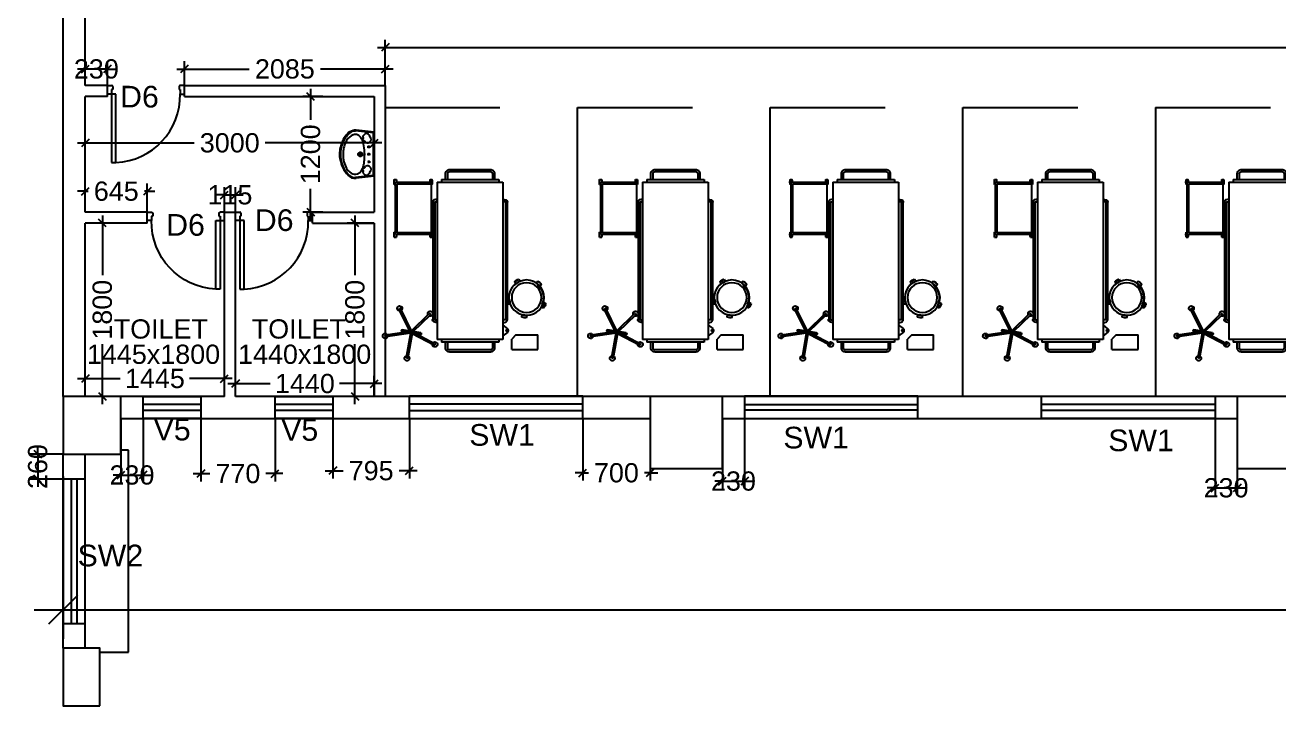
# Model space of a CAD drawing. Extents: x 7897917 to 8423973, y -6487334 to -6173396.
# Drawn here: x 7997359 to 8010375, y -6375462 to -6368388 of the extents above; entities that cross this region are included whole.
import ezdxf
from ezdxf.enums import TextEntityAlignment as Align

# ---------------------------------------------------------------- set-up
doc = ezdxf.new("R2010")
doc.units = 0
doc.header["$LTSCALE"] = 600
doc.header["$MEASUREMENT"] = 0
doc.header["$PDMODE"] = 35
doc.linetypes.add('HIDDEN', pattern=[0.375, 0.25, -0.125])
doc.layers.get('0').update_dxf_attribs({"linetype": 'CONTINUOUS'})
doc.layers.get('Defpoints').update_dxf_attribs({"linetype": 'CONTINUOUS'})
for name, color, linetype in [('Beds', 33, 'CONTINUOUS'), ('chajja', 7, 'CONTINUOUS'), ('DIM-TEXT', 8, 'CONTINUOUS'), ('DOOR', 32, 'CONTINUOUS'), ('furniture', 33, 'CONTINUOUS'), ('joinery', 7, 'CONTINUOUS'), ('LA-column', 3, 'CONTINUOUS'), ('LOADING', 140, 'CONTINUOUS'), ('Room Dim', 1, 'CONTINUOUS'), ('TEXT', 6, 'CONTINUOUS'), ('Toi-Euip', 8, 'CONTINUOUS'), ('Walls', 7, 'CONTINUOUS'), ('WIN', 151, 'CONTINUOUS'), ('Working Dim', 5, 'CONTINUOUS')]:
    doc.layers.add(name, color=color, linetype=linetype)
doc.styles.add('ari', font='arial.ttf')
doc.styles.add('ARIAL', font='arial.ttf')
doc.styles.add('RT', font='romant.shx')
doc.linetypes.add('ZIGZAG', pattern='A,0.0001,-0.2,[131,ltypeshp.shx,S=0.2,R=0,X=-0.2,Y=0],-0.4,[131,ltypeshp.shx,S=0.2,R=180,X=0.2,Y=0],-0.2', length=0.8001)
doc.dimstyles.new('int. dim', dxfattribs={"dimtxt": 450, "dimasz": 80, "dimexe": 80, "dimexo": 0, "dimgap": 70, "dimtad": 0, "dimdec": 0, "dimzin": 12, "dimdsep": 46, "dimtxsty": 'ari', "dimblk": 'OBLIQUE', "dimcen": 2, "dimdle": 80, "dimclrd": 256, "dimclre": 256, "dimclrt": 6, "dimadec": 0, "dimazin": 0, "dimtfac": 1, "dimtdec": 0, "dimtix": 1, "dimtmove": 2, "dimatfit": 3, "dimfxl": 1, "dimtolj": 1, "dimtzin": 0, "dimlwd": -1, "dimlwe": -1, "dimarcsym": 0})
doc.dimstyles.new('TEXT', dxfattribs={"dimscale": 0, "dimtxt": 600, "dimasz": 300, "dimexe": 300, "dimexo": 30, "dimgap": 50, "dimtad": 0, "dimdec": 0, "dimzin": 0, "dimdsep": 46, "dimtxsty": 'RT', "dimblk": 'OBLIQUE', "dimcen": 0.09, "dimdle": 300, "dimclrd": 256, "dimclre": 256, "dimclrt": 170, "dimadec": 0, "dimazin": 0, "dimtfac": 1, "dimtdec": 0, "dimtofl": 0, "dimtmove": 2, "dimatfit": 3, "dimfxl": 1, "dimfrac": 2, "dimtolj": 1, "dimtzin": 0, "dimlwd": -1, "dimlwe": -1, "dimarcsym": 0})

# ---------------------------------------------------------------- blocks, each defined once
blk = doc.blocks.new('1000')
at = {"layer": 'DOOR'}
for p, q in [((0, -100), (0, 0)), ((0, 0), (50, 0)), ((50, -100), (0, -100)), ((50, 0), (50, -2)), ((63, -49), (50, -49)), ((50, -49), (50, -100)), ((50, -100), (50, -901)), ((100, -100), (50, -100)), ((63, -13), (61, -13)), ((63, -13), (63, -49)), ((100, -901), (100, -100)), ((837, -13), (837, -49)), ((837, -13), (839, -13)), ((837, -49), (850, -49)), ((850, 0), (850, -2)), ((900, 0), (850, 0)), ((850, -49), (850, -100)), ((850, -100), (900, -100)), ((900, -100), (900, 0)), ((50, -901), (100, -901))]:
    blk.add_line(p, q, dxfattribs=at)
for centre, major_axis, start_param, end_param in [((50, -13), (-7.95, 7.95), 3.926991, 5.497787), ((850, -13), (7.95, 7.95), 0.785398, 2.356194)]:
    blk.add_ellipse(centre, major_axis=major_axis, ratio=1, start_param=start_param, end_param=end_param, dxfattribs=at)
at = {"layer": 'DOOR', "color": 145}
blk.add_ellipse((64, -115), major_axis=(-520, 590), ratio=1, start_param=2.464943, end_param=4.009476, dxfattribs=at)
blk = doc.blocks.new('A$C1E9F72C1')
at = {"layer": 'Toi-Euip', "color": 8}
for p, q in [((-228, 0), (-249, -186)), ((-228, 0), (228, 0)), ((228, 0), (249, -186)), ((-221, -7), (-242, -193)), ((-213, -10), (209, -10)), ((-64, -55), (-90, -55)), ((-76, -73), (-76, -40)), ((12, -55), (-15, -55)), ((-1, -73), (-1, -40)), ((1, -175), (1, -113)), ((92, -55), (65, -55)), ((79, -67), (79, -40)), ((221, -6), (242, -193)), ((-30, -145), (31, -145))]:
    blk.add_line(p, q, dxfattribs=at)
for centre, radius in [((-76, -55), 6.49), ((1, -145), 21.7), ((1, -145), 15.6), ((-1, -55), 6.49), ((79, -55), 6.49), ((1, -145), 11)]:
    blk.add_circle(centre, radius, dxfattribs=at)
for centre, radius, start, end in [((-208, 15), 24.9, 216.2215, 258.8549), ((208, 16), 26, 271.4204, 321.2513), ((-196, -77), 20.9, 116.809, 207.5092), ((-160, -68), 57.4, 198.3504, 235.0331), ((-125, -156), 127, 109.5864, 129.4018), ((-182, -101), 18, 230.4642, 309.5358), ((-164, -121), 8.67, 53.8926, 133.9597), ((-152, -67), 34.3, 68.6439, 118.0808), ((-77, -276), 168, 94.0281, 120.4098), ((-163, -122), 8.8, 329.6713, 65.4896), ((-131, -108), 8.62, 142.6961, 276.8474), ((-168, -75), 49.6, 12.807, 54.9415), ((-115, -115), 27, 106.386, 151.7285), ((-150, -73), 32.2, 330.0791, 16.0346), ((35, -906), 808, 92.48, 98.7772), ((-3, -837), 738, 84.4518, 89.7569), ((46, -401), 299, 76.1733, 85.7679), ((102, -220), 111, 24.9779, 81.9798), ((152, -73), 32.2, 163.9654, 209.9209), ((170, -75), 49.6, 125.0585, 167.193), ((117, -115), 27, 28.2715, 73.614), ((135, -107), 7.45, 281.3197, 41.7016), ((154, -67), 34.3, 61.9192, 111.3561), ((164, -122), 7.8, 112.0693, 194.8477), ((166, -121), 8.67, 46.0403, 126.1074), ((127, -156), 127, 50.5982, 70.4136), ((184, -101), 18, 230.4642, 309.5358), ((163, -68), 57.4, 304.9669, 341.6496), ((198, -77), 20.9, 332.4908, 63.191), ((-166, -197), 84, 173.0041, 196.7608), ((-141, -199), 107, 191.4479, 227.66), ((-163, -200), 78.8, 174.8598, 213.2089), ((-120, -183), 124, 208.7854, 238.1585), ((-110, -193), 95.5, 167.3454, 194.4146), ((-129, -205), 80.8, 113.6187, 156.307), ((-83, -175), 127, 199.3054, 242.2025), ((77, -165), 141, 291.6868, 328.1397), ((137, -201), 71.5, 327.5919, 23.2221), ((147, -198), 95.2, 311.9105, 2.7762), ((150, -200), 100, 311.3831, 7.6058), ((-16, -67), 289, 226.8801, 256.3199), ((-54, -136), 202, 229.3146, 253.0106), ((-13, -73), 250, 238.9436, 269.4813), ((0, -46), 305, 248.1503, 293.8049), ((-4, -83), 277, 253.1484, 282.8609), ((5, -23), 300, 266.1546, 294.5893), ((11, -60), 296, 278.977, 313.6155), ((18, -68), 278, 292.3326, 313.7827)]:
    blk.add_arc(centre, radius, start, end, dxfattribs=at)
blk = doc.blocks.new('_Oblique')
at = {"color": 0, "linetype": 'ByBlock', "lineweight": -2}
blk.add_line((-0.5, -0.5), (0.5, 0.5), dxfattribs=at)
blk = doc.blocks.new('*D229')
at = {"layer": 'Defpoints', "color": 0, "linetype": 'Continuous', "transparency": 16777216}
for p in [(8038814, -6372926, 18), (7997754, -6373078), (8038814, -6374464)]:
    blk.add_point(p, dxfattribs=at)
at = {"layer": 'DIM-TEXT', "transparency": 16777216}
for p, q in [((8038814, -6372926), (8038814, -6374764)), ((7997754, -6373078), (7997754, -6374764)), ((7997454, -6374464), (8012068, -6374464)), ((8039114, -6374464), (8024501, -6374464))]:
    blk.add_line(p, q, dxfattribs=at)
at = {"layer": 'DIM-TEXT', "linetype": 'Continuous', "transparency": 16777216, "xscale": 300, "yscale": 300, "zscale": 300, "rotation": 180}
blk.add_blockref('_Oblique', (7997754, -6374464), dxfattribs=at)
at = {"layer": 'DIM-TEXT', "linetype": 'Continuous', "transparency": 16777216, "xscale": 300, "yscale": 300, "zscale": 300}
blk.add_blockref('_Oblique', (8038814, -6374464), dxfattribs=at)
at = {"layer": 'DIM-TEXT', "color": 170, "linetype": 'Continuous', "transparency": 16777216, "insert": (8018284, -6374464), "char_height": 750, "attachment_point": 5, "style": 'ari'}
blk.add_mtext('\\A1;{\\H1.067x;STEP DOWN (20 BEDS) }', dxfattribs=at)
blk = doc.blocks.new('*D604')
at = {"layer": 'Defpoints', "color": 0, "transparency": 16777216}
for p in [(7997984, -6369613), (7997984, -6369804, 13), (8000984, -6369804, 13)]:
    blk.add_point(p, dxfattribs=at)
at = {"layer": 'Working Dim', "transparency": 16777216}
for p, q in [((7997984, -6369804), (7997984, -6369533)), ((8000984, -6369804), (8000984, -6369533)), ((7997904, -6369613), (7999116, -6369613)), ((8001064, -6369613), (7999852, -6369613))]:
    blk.add_line(p, q, dxfattribs=at)
at = {"layer": 'Working Dim', "transparency": 16777216, "xscale": 80, "yscale": 80, "zscale": 80, "rotation": 180}
blk.add_blockref('_Oblique', (7997984, -6369613), dxfattribs=at)
at = {"layer": 'Working Dim', "transparency": 16777216, "xscale": 80, "yscale": 80, "zscale": 80}
blk.add_blockref('_Oblique', (8000984, -6369613), dxfattribs=at)
at = {"layer": 'Working Dim', "color": 6, "transparency": 16777216, "insert": (7999484, -6369613), "char_height": 200, "attachment_point": 5, "style": 'ari'}
blk.add_mtext('\\A1;3000', dxfattribs=at)
blk = doc.blocks.new('*D605')
at = {"layer": 'Defpoints', "color": 0, "transparency": 16777216}
for p in [(8000323, -6369131), (8000449, -6369131, 13), (8000449, -6370331, 13)]:
    blk.add_point(p, dxfattribs=at)
at = {"layer": 'Working Dim', "transparency": 16777216}
for p, q in [((8000449, -6369131), (8000243, -6369131)), ((8000323, -6369051), (8000323, -6369372)), ((8000323, -6370411), (8000323, -6370089)), ((8000449, -6370331), (8000243, -6370331))]:
    blk.add_line(p, q, dxfattribs=at)
at = {"layer": 'Working Dim', "transparency": 16777216, "xscale": 80, "yscale": 80, "zscale": 80}
for p, rotation in [((8000323, -6369131), 90), ((8000323, -6370331), 270)]:
    blk.add_blockref('_Oblique', p, dxfattribs=dict(at, rotation=rotation))
at = {"layer": 'Working Dim', "color": 6, "transparency": 16777216, "insert": (8000323, -6369731), "char_height": 200, "attachment_point": 5, "rotation": 90, "style": 'ari'}
blk.add_mtext('\\A1;1200', dxfattribs=at)
blk = doc.blocks.new('*D606')
at = {"layer": 'Defpoints', "color": 0, "transparency": 16777216}
for p in [(8001099, -6368845), (7999014, -6369016, 13), (8001099, -6369016, 13)]:
    blk.add_point(p, dxfattribs=at)
at = {"layer": 'Working Dim', "transparency": 16777216}
for p, q in [((7998934, -6368845), (7999685, -6368845)), ((7999014, -6369016), (7999014, -6368765)), ((8001179, -6368845), (8000427, -6368845)), ((8001099, -6369016), (8001099, -6368765))]:
    blk.add_line(p, q, dxfattribs=at)
at = {"layer": 'Working Dim', "transparency": 16777216, "xscale": 80, "yscale": 80, "zscale": 80, "rotation": 180}
blk.add_blockref('_Oblique', (7999014, -6368845), dxfattribs=at)
at = {"layer": 'Working Dim', "transparency": 16777216, "xscale": 80, "yscale": 80, "zscale": 80}
blk.add_blockref('_Oblique', (8001099, -6368845), dxfattribs=at)
at = {"layer": 'Working Dim', "color": 6, "transparency": 16777216, "insert": (8000056, -6368845), "char_height": 200, "attachment_point": 5, "style": 'ari'}
blk.add_mtext('\\A1;2085', dxfattribs=at)
blk = doc.blocks.new('*D607')
at = {"layer": 'Defpoints', "color": 0, "transparency": 16777216}
for p in [(7997984, -6368845), (7997984, -6369016, 13), (7998214, -6369016, 13)]:
    blk.add_point(p, dxfattribs=at)
at = {"layer": 'Working Dim', "transparency": 16777216}
for p, q in [((7997984, -6368845), (7997904, -6368845)), ((7997984, -6369016), (7997984, -6368765)), ((7998214, -6368845), (7997984, -6368845)), ((7998214, -6369016), (7998214, -6368765)), ((7998214, -6368845), (7998294, -6368845))]:
    blk.add_line(p, q, dxfattribs=at)
at = {"layer": 'Working Dim', "transparency": 16777216, "xscale": 80, "yscale": 80, "zscale": 80}
blk.add_blockref('_Oblique', (7997984, -6368845), dxfattribs=at)
at = {"layer": 'Working Dim', "transparency": 16777216, "xscale": 80, "yscale": 80, "zscale": 80, "rotation": 180}
blk.add_blockref('_Oblique', (7998214, -6368845), dxfattribs=at)
at = {"layer": 'Working Dim', "color": 6, "transparency": 16777216, "insert": (7998099, -6368845), "char_height": 200, "attachment_point": 5, "style": 'ari'}
blk.add_mtext('\\A1;230', dxfattribs=at)
blk = doc.blocks.new('*D608')
at = {"layer": 'Defpoints', "color": 0, "transparency": 16777216}
for p in [(7999544, -6372114), (7999544, -6372246, 5), (8000984, -6372246, 5)]:
    blk.add_point(p, dxfattribs=at)
at = {"layer": 'Working Dim', "transparency": 16777216}
for p, q in [((7999464, -6372114), (7999905, -6372114)), ((7999544, -6372246), (7999544, -6372034)), ((8001064, -6372114), (8000623, -6372114)), ((8000984, -6372246), (8000984, -6372034))]:
    blk.add_line(p, q, dxfattribs=at)
at = {"layer": 'Working Dim', "transparency": 16777216, "xscale": 80, "yscale": 80, "zscale": 80, "rotation": 180}
blk.add_blockref('_Oblique', (7999544, -6372114), dxfattribs=at)
at = {"layer": 'Working Dim', "transparency": 16777216, "xscale": 80, "yscale": 80, "zscale": 80}
blk.add_blockref('_Oblique', (8000984, -6372114), dxfattribs=at)
at = {"layer": 'Working Dim', "color": 6, "transparency": 16777216, "insert": (8000264, -6372114), "char_height": 200, "attachment_point": 5, "style": 'ari'}
blk.add_mtext('\\A1;1440', dxfattribs=at)
blk = doc.blocks.new('*D609')
at = {"layer": 'Defpoints', "color": 0, "transparency": 16777216}
for p in [(8000984, -6370446, 13), (8000784, -6372246), (8000984, -6372246, 13)]:
    blk.add_point(p, dxfattribs=at)
at = {"layer": 'Working Dim', "transparency": 16777216}
for p, q in [((8000984, -6370446), (8000704, -6370446)), ((8000784, -6370366), (8000784, -6370987)), ((8000784, -6372326), (8000784, -6371704)), ((8000984, -6372246), (8000704, -6372246))]:
    blk.add_line(p, q, dxfattribs=at)
at = {"layer": 'Working Dim', "transparency": 16777216, "xscale": 80, "yscale": 80, "zscale": 80}
for p, rotation in [((8000784, -6370446), 90), ((8000784, -6372246), 270)]:
    blk.add_blockref('_Oblique', p, dxfattribs=dict(at, rotation=rotation))
at = {"layer": 'Working Dim', "color": 6, "transparency": 16777216, "insert": (8000784, -6371346), "char_height": 200, "attachment_point": 5, "rotation": 90, "style": 'ari'}
blk.add_mtext('\\A1;1800', dxfattribs=at)
blk = doc.blocks.new('*D610')
at = {"layer": 'Defpoints', "color": 0, "transparency": 16777216}
for p in [(7997984, -6372061), (7997984, -6372246, 5), (7999429, -6372246, 5)]:
    blk.add_point(p, dxfattribs=at)
at = {"layer": 'Working Dim', "transparency": 16777216}
for p, q in [((7997984, -6372246), (7997984, -6371981)), ((7999429, -6372246), (7999429, -6371981)), ((7997904, -6372061), (7998347, -6372061)), ((7999509, -6372061), (7999067, -6372061))]:
    blk.add_line(p, q, dxfattribs=at)
at = {"layer": 'Working Dim', "transparency": 16777216, "xscale": 80, "yscale": 80, "zscale": 80, "rotation": 180}
blk.add_blockref('_Oblique', (7997984, -6372061), dxfattribs=at)
at = {"layer": 'Working Dim', "transparency": 16777216, "xscale": 80, "yscale": 80, "zscale": 80}
blk.add_blockref('_Oblique', (7999429, -6372061), dxfattribs=at)
at = {"layer": 'Working Dim', "color": 6, "transparency": 16777216, "insert": (7998707, -6372061), "char_height": 200, "attachment_point": 5, "style": 'ari'}
blk.add_mtext('\\A1;1445', dxfattribs=at)
blk = doc.blocks.new('*D611')
at = {"layer": 'Defpoints', "color": 0, "transparency": 16777216}
for p in [(7998162, -6370446), (7998230, -6370446, 13), (7998259, -6372246, 5)]:
    blk.add_point(p, dxfattribs=at)
at = {"layer": 'Working Dim', "transparency": 16777216}
for p, q in [((7998230, -6370446), (7998082, -6370446)), ((7998162, -6370366), (7998162, -6370987)), ((7998162, -6372326), (7998162, -6371704)), ((7998259, -6372246), (7998082, -6372246))]:
    blk.add_line(p, q, dxfattribs=at)
at = {"layer": 'Working Dim', "transparency": 16777216, "xscale": 80, "yscale": 80, "zscale": 80}
for p, rotation in [((7998162, -6370446), 90), ((7998162, -6372246), 270)]:
    blk.add_blockref('_Oblique', p, dxfattribs=dict(at, rotation=rotation))
at = {"layer": 'Working Dim', "color": 6, "transparency": 16777216, "insert": (7998162, -6371346), "char_height": 200, "attachment_point": 5, "rotation": 90, "style": 'ari'}
blk.add_mtext('\\A1;1800', dxfattribs=at)
blk = doc.blocks.new('HF12177-P')
for p, q in [((-0.02, -0.007), (-0.189, 0.225)), ((0, 0), (-0.172, 0.237)), ((0, 0), (0.172, 0.237)), ((0.02, -0.007), (0.189, 0.225)), ((-0.063, -0.027), (-0.295, -0.102)), ((-0.01, -0.031), (-0.289, -0.121)), ((-0.12, -0.015), (-0.12, -0.019)), ((-0.112, -0.007), (0.112, -0.007)), ((-0.112, -0.027), (0.112, -0.027)), ((-0.1, -0.007), (-0.1, -0.027)), ((-0.01, -0.031), (-0.01, -0.324)), ((0.01, -0.031), (0.01, -0.324)), ((0.01, -0.031), (0.289, -0.121)), ((0.063, -0.027), (0.295, -0.102)), ((0.1, -0.007), (0.1, -0.027)), ((0.12, -0.015), (0.12, -0.019))]:
    blk.add_line(p, q)
for centre, radius, start, end in [((-0.185, 0.238), 0.03, 325.4712, 286.5288), ((-0.182, 0.23), 0.008, 126.3733, 216), ((0, -0.017), 0.315, 125.6267, 126.3733), ((-0.179, 0.233), 0.008, 36, 125.6267), ((0.185, 0.238), 0.03, 253.4712, 214.5288), ((0.179, 0.233), 0.008, 54.3733, 144), ((0, -0.017), 0.315, 53.6267, 54.3733), ((0.182, 0.23), 0.008, 324, 53.6267), ((-0.3, -0.114), 0.03, 37.4712, 358.5288), ((-0.293, -0.11), 0.008, 108, 197.6267), ((0, -0.017), 0.315, 197.6267, 198.3733), ((-0.291, -0.114), 0.008, 198.3733, 288), ((-0.112, -0.015), 0.008, 90, 180), ((-0.112, -0.019), 0.008, 180, 270), ((0.112, -0.015), 0.008, 0, 90), ((0.112, -0.019), 0.008, 270, 0), ((0.3, -0.114), 0.03, 181.4712, 142.5288), ((0.291, -0.114), 0.008, 252, 341.6267), ((0.293, -0.11), 0.008, 342.3733, 72), ((0, -0.017), 0.315, 341.6267, 342.3733), ((0, -0.332), 0.03, 109.4712, 70.5288), ((-0.002, -0.324), 0.008, 180, 269.6267), ((0, -0.017), 0.315, 269.6267, 270.3733), ((0.002, -0.324), 0.008, 270.3733, 0)]:
    blk.add_arc(centre, radius, start, end)
blk = doc.blocks.new('HF10037A-P')
for p, q in [((-0.03, 0.413), (-0.03, 0.388)), ((0.03, 0.413), (-0.03, 0.413)), ((0.03, 0.388), (-0.03, 0.388)), ((0.03, 0.413), (0.03, 0.388)), ((-0.216, 0.279), (-0.23, 0.221)), ((-0.23, 0.221), (-0.206, 0.215)), ((-0.216, 0.279), (-0.192, 0.273)), ((-0.192, 0.273), (-0.206, 0.215)), ((0.191, 0.27), (0.215, 0.277)), ((0.191, 0.27), (0.209, 0.212)), ((0.191, 0.237), (0.2, 0.24)), ((0.209, 0.212), (0.233, 0.22)), ((0.215, 0.277), (0.233, 0.22)), ((-0.164, 0.006), (-0.149, 0.026)), ((-0.164, 0.006), (-0.116, -0.03)), ((-0.149, 0.026), (-0.101, -0.01)), ((0.096, -0.011), (0.146, 0.023)), ((0.111, 0.011), (0.116, 0.003)), ((0.111, -0.031), (0.16, 0.003)), ((0.16, 0.003), (0.146, 0.023)), ((-0.116, -0.03), (-0.101, -0.01)), ((0.111, -0.031), (0.096, -0.011))]:
    blk.add_line(p, q)
for radius in [0.21, 0.177]:
    blk.add_circle((0, 0.177), radius)
for centre, radius, start, end in [((0, 0.325), 0.0925, 71.0754, 108.9246), ((0, 0.475), 0.0925, 251.0754, 288.9246), ((-0.138, 0.229), 0.0925, 147.3419, 185.1912), ((-0.284, 0.265), 0.0925, 327.3419, 5.1912), ((0, 0.177), 0.2, 303.6037, 17.3657), ((0.284, 0.268), 0.0925, 178.8412, 216.6904), ((0.141, 0.222), 0.0925, 358.8412, 36.6904), ((-0.087, 0.058), 0.0925, 214.1875, 252.0368), ((-0.177, -0.062), 0.0925, 34.1875, 72.0368), ((0.171, -0.066), 0.0925, 105.5121, 143.3614), ((0.086, 0.058), 0.0925, 285.5121, 323.3614)]:
    blk.add_arc(centre, radius, start, end)
blk = doc.blocks.new('ME17678-P')
at = {"layer": 'furniture', "color": 21}
for p, q in [((-0.05, 0.175), (0.26, 0.175)), ((-0.05, 0.175), (-0.05, 0.05)), ((0.26, 0.175), (0.26, 0)), ((0, 0), (-0.05, 0.05)), ((0, 0), (0.26, 0))]:
    blk.add_line(p, q, dxfattribs=at)
blk = doc.blocks.new('A$C6969112B')
at = {"layer": 'furniture', "color": 8}
for p, q in [((428, 1689), (478, 1729)), ((478, 1766), (1160, 1766)), ((478, 131), (478, 1766)), ((521, 1793), (1116, 1793)), ((521, 1766), (521, 1793)), ((1116, 1766), (1116, 1793)), ((1160, 131), (1160, 1766)), ((428, 1654), (478, 1615)), ((476, 1595), (476, 1561)), ((1162, 1595), (1162, 1561)), ((432, 1559), (432, 1557)), ((434, 343), (434, 1557)), ((451, 343), (451, 1557)), ((453, 1559), (453, 1557)), ((1185, 1559), (1185, 1557)), ((1186, 343), (1186, 1557)), ((1204, 343), (1204, 1557)), ((1205, 1559), (1205, 1557)), ((1234, 703), (1212, 703)), ((1212, 703), (1212, 650)), ((1223, 131), (1223, 676)), ((1223, 676), (1594, 676)), ((1223, 659), (1577, 659)), ((1234, 703), (1234, 676)), ((1577, 659), (1577, 148)), ((1605, 703), (1583, 703)), ((1583, 703), (1583, 676)), ((1594, 676), (1594, 131)), ((1605, 703), (1605, 650)), ((1223, 650), (1212, 650)), ((1605, 650), (1594, 650)), ((432, 340), (432, 343)), ((453, 340), (453, 343)), ((476, 304), (476, 339)), ((1162, 304), (1162, 339)), ((1185, 340), (1185, 343)), ((1205, 340), (1205, 343)), ((1160, 131), (478, 131)), ((521, 105), (521, 131)), ((1116, 105), (1116, 131)), ((1223, 157), (1212, 157)), ((1212, 157), (1212, 105)), ((1577, 148), (1223, 148)), ((1594, 131), (1223, 131)), ((1234, 131), (1234, 105)), ((1583, 131), (1583, 105)), ((1605, 157), (1594, 157)), ((1605, 157), (1605, 105)), ((1116, 105), (521, 105)), ((1234, 105), (1212, 105)), ((1605, 105), (1583, 105))]:
    blk.add_line(p, q, dxfattribs=at)
for points in [[(565, 1793), (565, 1854, -0.414214), (608, 1897), (1029, 1897, -0.414214), (1073, 1854), (1073, 1793)], [(587, 1793), (587, 1854, -0.414214), (608, 1875), (1029, 1875, -0.414214), (1051, 1854), (1051, 1793)], [(476, 1593), (451, 1585, 0.318781), (430, 1563), (430, 1559), (455, 1559), (455, 1563), (476, 1563)], [(1162, 1593), (1186, 1585, -0.318781), (1208, 1563), (1208, 1559), (1182, 1559), (1182, 1563), (1162, 1563)], [(476, 307), (451, 314, -0.318781), (430, 336), (430, 340), (455, 340), (455, 336), (476, 336)], [(1162, 307), (1186, 314, 0.318781), (1208, 336), (1208, 340), (1182, 340), (1182, 336), (1162, 336)], [(1073, 105), (1073, 44, -0.414214), (1029, 0), (608, 0, -0.414214), (565, 44), (565, 105)], [(1051, 105), (1051, 44, -0.414214), (1029, 22), (608, 22, -0.414214), (587, 44), (587, 105)]]:
    blk.add_lwpolyline(points, format="xyb", dxfattribs=at)
for points in [[(476, 1595), (478, 1595)], [(1162, 1595), (1160, 1595)], [(432, 1557), (453, 1557)], [(476, 1561), (478, 1561)], [(1162, 1561), (1160, 1561)], [(1205, 1557), (1185, 1557)], [(432, 343), (453, 343)], [(476, 339), (478, 339)], [(476, 304), (478, 304)], [(1162, 339), (1160, 339)], [(1162, 304), (1160, 304)], [(1205, 343), (1185, 343)]]:
    blk.add_lwpolyline(points, dxfattribs=at)
blk.add_circle((435, 1672), 9.27, dxfattribs=at)
for centre, radius, start, end in [((441, 1672), 21.4, 125.427, 234.573), ((1289, 676), 80.7, 161.0754, 198.9246), ((1158, 676), 80.7, 0, 18.9246), ((1660, 676), 80.7, 161.0754, 180), ((1529, 676), 80.7, 341.0754, 18.9246), ((1289, 131), 80.7, 161.0754, 198.9246), ((1158, 131), 80.7, 341.0754, 0), ((1660, 131), 80.7, 180, 198.9246), ((1529, 131), 80.7, 341.0754, 18.9246)]:
    blk.add_arc(centre, radius, start, end, dxfattribs=at)
at = {"layer": 'LOADING', "color": 8, "yscale": 872.7299101983663, "zscale": 872.7299101979671}
for name, p, xscale, rotation in [('HF12177-P', (1425, 1676), -872.7299101979006, 170.2976301882088), ('HF10037A-P', (215, 1178), -872.7299102004868, 353.6512974186875)]:
    blk.add_blockref(name, p, dxfattribs=dict(at, xscale=xscale, rotation=rotation))
at = {"layer": 'LOADING', "color": 8, "xscale": -872.7299101983663, "yscale": 872.7299101983663, "zscale": 872.7299101979671}
blk.add_blockref('ME17678-P', (343, 1719), dxfattribs=at)
blk = doc.blocks.new('*D884')
at = {"layer": 'Defpoints', "color": 0, "transparency": 16777216}
for p in [(8001099, -6368620), (8025329, -6368588), (8001099, -6369016)]:
    blk.add_point(p, dxfattribs=at)
at = {"layer": 'Working Dim', "transparency": 16777216}
for p, q in [((8001019, -6368620), (8012766, -6368620)), ((8001099, -6369016), (8001099, -6368540)), ((8025409, -6368620), (8013661, -6368620)), ((8025329, -6368588), (8025329, -6368700))]:
    blk.add_line(p, q, dxfattribs=at)
at = {"layer": 'Working Dim', "transparency": 16777216, "xscale": 80, "yscale": 80, "zscale": 80, "rotation": 180}
blk.add_blockref('_Oblique', (8001099, -6368620), dxfattribs=at)
at = {"layer": 'Working Dim', "transparency": 16777216, "xscale": 80, "yscale": 80, "zscale": 80}
blk.add_blockref('_Oblique', (8025329, -6368620), dxfattribs=at)
at = {"layer": 'Working Dim', "color": 6, "transparency": 16777216, "insert": (8013214, -6368620), "char_height": 200, "attachment_point": 5, "style": 'ari'}
blk.add_mtext('\\A1;24230', dxfattribs=at)
blk = doc.blocks.new('*D1271')
at = {"layer": 'Defpoints', "color": 0, "transparency": 16777216}
for p in [(7997754, -6372846, 1), (7997491, -6373106), (7997754, -6373106)]:
    blk.add_point(p, dxfattribs=at)
at = {"layer": 'Working Dim', "transparency": 16777216}
for p, q in [((7997491, -6372846), (7997491, -6372766)), ((7997754, -6372846), (7997411, -6372846)), ((7997491, -6372846), (7997491, -6373106)), ((7997754, -6373106), (7997411, -6373106)), ((7997491, -6373106), (7997491, -6373186))]:
    blk.add_line(p, q, dxfattribs=at)
at = {"layer": 'Working Dim', "transparency": 16777216, "xscale": 80, "yscale": 80, "zscale": 80}
for p, rotation in [((7997491, -6372846), 270), ((7997491, -6373106), 90)]:
    blk.add_blockref('_Oblique', p, dxfattribs=dict(at, rotation=rotation))
at = {"layer": 'Working Dim', "color": 6, "transparency": 16777216, "insert": (7997491, -6372976), "char_height": 200, "attachment_point": 5, "rotation": 90, "style": 'ari'}
blk.add_mtext('\\A1;260', dxfattribs=at)
blk = doc.blocks.new('*D1272')
at = {"layer": 'Defpoints', "color": 0, "transparency": 16777216}
for p in [(7998354, -6372476), (7998584, -6372476), (7998584, -6373064)]:
    blk.add_point(p, dxfattribs=at)
at = {"layer": 'Working Dim', "transparency": 16777216}
for p, q in [((7998354, -6372476), (7998354, -6373144)), ((7998584, -6372476), (7998584, -6373144)), ((7998354, -6373064), (7998274, -6373064)), ((7998354, -6373064), (7998584, -6373064)), ((7998584, -6373064), (7998664, -6373064))]:
    blk.add_line(p, q, dxfattribs=at)
at = {"layer": 'Working Dim', "transparency": 16777216, "xscale": 80, "yscale": 80, "zscale": 80}
blk.add_blockref('_Oblique', (7998354, -6373064), dxfattribs=at)
at = {"layer": 'Working Dim', "transparency": 16777216, "xscale": 80, "yscale": 80, "zscale": 80, "rotation": 180}
blk.add_blockref('_Oblique', (7998584, -6373064), dxfattribs=at)
at = {"layer": 'Working Dim', "color": 6, "transparency": 16777216, "insert": (7998469, -6373064), "char_height": 200, "attachment_point": 5, "style": 'ari'}
blk.add_mtext('\\A1;230', dxfattribs=at)
blk = doc.blocks.new('*D1273')
at = {"layer": 'Defpoints', "color": 0, "transparency": 16777216}
for p in [(7999184, -6372476), (7999954, -6372476), (7999954, -6373049)]:
    blk.add_point(p, dxfattribs=at)
at = {"layer": 'Working Dim', "transparency": 16777216}
for p, q in [((7999184, -6372476), (7999184, -6373129)), ((7999954, -6372476), (7999954, -6373129)), ((7999104, -6373049), (7999279, -6373049)), ((8000034, -6373049), (7999859, -6373049))]:
    blk.add_line(p, q, dxfattribs=at)
at = {"layer": 'Working Dim', "transparency": 16777216, "xscale": 80, "yscale": 80, "zscale": 80, "rotation": 180}
blk.add_blockref('_Oblique', (7999184, -6373049), dxfattribs=at)
at = {"layer": 'Working Dim', "transparency": 16777216, "xscale": 80, "yscale": 80, "zscale": 80}
blk.add_blockref('_Oblique', (7999954, -6373049), dxfattribs=at)
at = {"layer": 'Working Dim', "color": 6, "transparency": 16777216, "insert": (7999569, -6373049), "char_height": 200, "attachment_point": 5, "style": 'ari'}
blk.add_mtext('\\A1;770', dxfattribs=at)
blk = doc.blocks.new('*D1274')
at = {"layer": 'Defpoints', "color": 0, "transparency": 16777216}
for p in [(8000554, -6372476), (8001349, -6372476), (8001349, -6373019)]:
    blk.add_point(p, dxfattribs=at)
at = {"layer": 'Working Dim', "transparency": 16777216}
for p, q in [((8000554, -6372476), (8000554, -6373099)), ((8001349, -6372476), (8001349, -6373099)), ((8000474, -6373019), (8000661, -6373019)), ((8001429, -6373019), (8001242, -6373019))]:
    blk.add_line(p, q, dxfattribs=at)
at = {"layer": 'Working Dim', "transparency": 16777216, "xscale": 80, "yscale": 80, "zscale": 80, "rotation": 180}
blk.add_blockref('_Oblique', (8000554, -6373019), dxfattribs=at)
at = {"layer": 'Working Dim', "transparency": 16777216, "xscale": 80, "yscale": 80, "zscale": 80}
blk.add_blockref('_Oblique', (8001349, -6373019), dxfattribs=at)
at = {"layer": 'Working Dim', "color": 6, "transparency": 16777216, "insert": (8000952, -6373019), "char_height": 200, "attachment_point": 5, "style": 'ari'}
blk.add_mtext('\\A1;795', dxfattribs=at)
blk = doc.blocks.new('*D1275')
at = {"layer": 'Defpoints', "color": 0, "transparency": 16777216}
for p in [(8003149, -6372476), (8003848, -6372476), (8003149, -6373041)]:
    blk.add_point(p, dxfattribs=at)
at = {"layer": 'Working Dim', "transparency": 16777216}
for p, q in [((8003149, -6372476), (8003149, -6373121)), ((8003848, -6372476), (8003848, -6373121)), ((8003149, -6373041), (8003069, -6373041)), ((8003149, -6373041), (8003209, -6373041)), ((8003848, -6373041), (8003788, -6373041)), ((8003848, -6373041), (8003928, -6373041))]:
    blk.add_line(p, q, dxfattribs=at)
at = {"layer": 'Working Dim', "transparency": 16777216, "xscale": 80, "yscale": 80, "zscale": 80}
blk.add_blockref('_Oblique', (8003149, -6373041), dxfattribs=at)
at = {"layer": 'Working Dim', "transparency": 16777216, "xscale": 80, "yscale": 80, "zscale": 80, "rotation": 180}
blk.add_blockref('_Oblique', (8003848, -6373041), dxfattribs=at)
at = {"layer": 'Working Dim', "color": 6, "transparency": 16777216, "insert": (8003498, -6373041), "char_height": 200, "attachment_point": 5, "style": 'ari'}
blk.add_mtext('\\A1;700', dxfattribs=at)
blk = doc.blocks.new('*D1276')
at = {"layer": 'Defpoints', "color": 0, "transparency": 16777216}
for p in [(8004598, -6372476, 1), (8004828, -6372476), (8004828, -6373127)]:
    blk.add_point(p, dxfattribs=at)
at = {"layer": 'Working Dim', "transparency": 16777216}
for p, q in [((8004598, -6372476), (8004598, -6373207)), ((8004828, -6372476), (8004828, -6373207)), ((8004598, -6373127), (8004518, -6373127)), ((8004598, -6373127), (8004828, -6373127)), ((8004828, -6373127), (8004908, -6373127))]:
    blk.add_line(p, q, dxfattribs=at)
at = {"layer": 'Working Dim', "transparency": 16777216, "xscale": 80, "yscale": 80, "zscale": 80}
blk.add_blockref('_Oblique', (8004598, -6373127), dxfattribs=at)
at = {"layer": 'Working Dim', "transparency": 16777216, "xscale": 80, "yscale": 80, "zscale": 80, "rotation": 180}
blk.add_blockref('_Oblique', (8004828, -6373127), dxfattribs=at)
at = {"layer": 'Working Dim', "color": 6, "transparency": 16777216, "insert": (8004713, -6373127), "char_height": 200, "attachment_point": 5, "style": 'ari'}
blk.add_mtext('\\A1;230', dxfattribs=at)
blk = doc.blocks.new('*D1277')
at = {"layer": 'Defpoints', "color": 0, "transparency": 16777216}
for p in [(8009712, -6372476), (8009942, -6372476), (8009942, -6373197)]:
    blk.add_point(p, dxfattribs=at)
at = {"layer": 'Working Dim', "transparency": 16777216}
for p, q in [((8009712, -6372476), (8009712, -6373277)), ((8009942, -6372476), (8009942, -6373277)), ((8009712, -6373197), (8009632, -6373197)), ((8009712, -6373197), (8009942, -6373197)), ((8009942, -6373197), (8010022, -6373197))]:
    blk.add_line(p, q, dxfattribs=at)
at = {"layer": 'Working Dim', "transparency": 16777216, "xscale": 80, "yscale": 80, "zscale": 80}
blk.add_blockref('_Oblique', (8009712, -6373197), dxfattribs=at)
at = {"layer": 'Working Dim', "transparency": 16777216, "xscale": 80, "yscale": 80, "zscale": 80, "rotation": 180}
blk.add_blockref('_Oblique', (8009942, -6373197), dxfattribs=at)
at = {"layer": 'Working Dim', "color": 6, "transparency": 16777216, "insert": (8009827, -6373197), "char_height": 200, "attachment_point": 5, "style": 'ari'}
blk.add_mtext('\\A1;230', dxfattribs=at)
blk = doc.blocks.new('*D2499')
at = {"layer": 'Defpoints', "color": 0, "transparency": 16777216}
for p in [(7998628, -6370115), (7997984, -6370331), (7998628, -6370331)]:
    blk.add_point(p, dxfattribs=at)
at = {"layer": 'Working Dim', "transparency": 16777216}
for p, q in [((7997984, -6370331), (7997984, -6370035)), ((7998628, -6370331), (7998628, -6370035)), ((7997984, -6370115), (7997904, -6370115)), ((7997984, -6370115), (7998014, -6370115)), ((7998628, -6370115), (7998598, -6370115)), ((7998628, -6370115), (7998708, -6370115))]:
    blk.add_line(p, q, dxfattribs=at)
at = {"layer": 'Working Dim', "transparency": 16777216, "xscale": 80, "yscale": 80, "zscale": 80}
blk.add_blockref('_Oblique', (7997984, -6370115), dxfattribs=at)
at = {"layer": 'Working Dim', "transparency": 16777216, "xscale": 80, "yscale": 80, "zscale": 80, "rotation": 180}
blk.add_blockref('_Oblique', (7998628, -6370115), dxfattribs=at)
at = {"layer": 'Working Dim', "color": 6, "transparency": 16777216, "insert": (7998306, -6370115), "char_height": 200, "attachment_point": 5, "style": 'ari'}
blk.add_mtext('\\A1;645', dxfattribs=at)
blk = doc.blocks.new('*D2500')
at = {"layer": 'Defpoints', "color": 0, "transparency": 16777216}
for p in [(7999543, -6370153), (7999428, -6370331), (7999543, -6370331)]:
    blk.add_point(p, dxfattribs=at)
at = {"layer": 'Working Dim', "transparency": 16777216}
for p, q in [((7999428, -6370153), (7999348, -6370153)), ((7999428, -6370331), (7999428, -6370073)), ((7999428, -6370153), (7999543, -6370153)), ((7999543, -6370331), (7999543, -6370073)), ((7999543, -6370153), (7999623, -6370153))]:
    blk.add_line(p, q, dxfattribs=at)
at = {"layer": 'Working Dim', "transparency": 16777216, "xscale": 80, "yscale": 80, "zscale": 80}
blk.add_blockref('_Oblique', (7999428, -6370153), dxfattribs=at)
at = {"layer": 'Working Dim', "transparency": 16777216, "xscale": 80, "yscale": 80, "zscale": 80, "rotation": 180}
blk.add_blockref('_Oblique', (7999543, -6370153), dxfattribs=at)
at = {"layer": 'Working Dim', "color": 6, "transparency": 16777216, "insert": (7999486, -6370153), "char_height": 200, "attachment_point": 5, "style": 'ari'}
blk.add_mtext('\\A1;115', dxfattribs=at)

msp = doc.modelspace()

# ---------------------------------------------------------------- linework, layer by layer
at = {"layer": 'Beds', "linetype": 'ZIGZAG', "ltscale": 0.6}
for p, q in [((8001093.784, -6369245.645), (8002288.781, -6369245.645)), ((8003094.689, -6372245.544), (8003093.689, -6369245.592)), ((8003093.689, -6369245.592), (8004288.686, -6369245.592)), ((8005093.689, -6372245.544), (8005093.689, -6369245.593)), ((8005093.689, -6369245.593), (8006288.686, -6369245.593)), ((8007093.689, -6372245.648), (8007093.689, -6369245.697)), ((8007093.689, -6369245.697), (8008288.686, -6369245.697)), ((8009093.689, -6369245.593), (8010288.686, -6369245.593)), ((8009098.689, -6372245.544), (8009098.689, -6369245.593))]:
    msp.add_line(p, q, dxfattribs=at)
at = {"layer": 'chajja', "linetype": 'HIDDEN', "ltscale": 750}
msp.add_lwpolyline([(7998133.962, -6374904.022), (7998433.963, -6374904.022), (7998433.963, -6372804.022), (7998354.045, -6372804.022)], dxfattribs=at)
at = {"layer": 'LA-column', "color": 2}
for points, elevation in [([(7997753.872, -6372845.675), (7998353.872, -6372845.675), (7998353.872, -6372245.675), (7997753.872, -6372245.675)], 1.031), ([(8003847.872, -6372995.667), (8004597.872, -6372995.667), (8004597.872, -6372245.667), (8003847.872, -6372245.667)], 1.031), ([(8009941.872, -6372995.667), (8010691.872, -6372995.667), (8010691.872, -6372245.667), (8009941.872, -6372245.667)], 1.031), ([(7998133.961, -6375462.438), (7998133.961, -6374862.438), (7997753.961, -6374862.438), (7997753.961, -6375462.438)], 1.245)]:
    msp.add_lwpolyline(points, close=True, dxfattribs=dict(at, elevation=elevation))
at = {"layer": 'Walls', "linetype": 'Continuous'}
for p, q in [((7997753.78, -6372245.661), (7997753.78, -6365530.494, -8.668)), ((7997983.78, -6369015.603), (7997983.784, -6365530.494)), ((7997983.779, -6370330.603), (7997983.78, -6369130.603)), ((7997984.315, -6372245.678), (7997984.317, -6370445.685)), ((7999428.823, -6372245.661), (7998354.051, -6372245.658)), ((8000984.323, -6372245.669), (7999543.823, -6372245.669))]:
    msp.add_line(p, q, dxfattribs=at)
at = {"layer": 'Walls', "extrusion": (2.25247e-17, -0.000145144, 1)}
for p, q in [((7998213.784, -6369015.603), (7997983.78, -6369015.603)), ((7998213.784, -6369130.603), (7997983.78, -6369130.603)), ((7998628.396, -6370330.603), (7997983.779, -6370330.603)), ((7998628.284, -6370445.603), (7997983.779, -6370445.603))]:
    msp.add_line(p, q, dxfattribs=at)
at = {"layer": 'Walls'}
for p, q in [((7998213.784, -6369130.603), (7998213.784, -6369015.603)), ((7999013.68, -6369130.603), (7999013.68, -6369015.603)), ((7998628.396, -6370445.603), (7998628.396, -6370330.603)), ((7999428.284, -6372245.596), (7999428.284, -6370330.603)), ((7999543.284, -6372245.603), (7999543.284, -6370330.603)), ((8000343.284, -6370445.603), (8000343.284, -6370330.603)), ((7999896.781, -6372245.574), (8003847.781, -6372245.574)), ((8004597.872, -6372245.573), (8009941.872, -6372245.573)), ((7998354.045, -6372475.574), (8003847.781, -6372475.574)), ((8004597.872, -6372475.573), (8009941.872, -6372475.573)), ((7997753.962, -6374862.472), (7997753.962, -6372845.571)), ((7997983.962, -6374862.472), (7997983.962, -6372845.571))]:
    msp.add_line(p, q, dxfattribs=at)
at = {"layer": 'Walls', "extrusion": (-2.25425e-17, -0.000145144, 1)}
for p, q in [((7999013.68, -6369015.603), (8001098.784, -6369015.603)), ((7999013.68, -6369130.603), (8000983.784, -6369130.603)), ((7999428.284, -6370330.603), (7999543.284, -6370330.603)), ((8000343.284, -6370330.603), (8000983.784, -6370330.603)), ((8000343.284, -6370445.603), (8000983.784, -6370445.603))]:
    msp.add_line(p, q, dxfattribs=at)
at = {"layer": 'Walls', "extrusion": (-0.000145144, 2.25336e-17, 1)}
for p, q in [((8001098.784, -6369015.603), (8001098.784, -6372245.596)), ((8000983.784, -6369130.603), (8000983.784, -6370330.603)), ((8000983.784, -6370445.603), (8000983.784, -6372245.603))]:
    msp.add_line(p, q, dxfattribs=at)
at = {"layer": 'WIN', "linetype": 'Continuous'}
for p, q in [((7998584.437, -6372245.66), (7999184.437, -6372245.66)), ((7998584.437, -6372475.66), (7998584.437, -6372245.66)), ((7999184.437, -6372245.66), (7999184.437, -6372475.66)), ((7999954.073, -6372245.669), (8000554.073, -6372245.669)), ((7999954.073, -6372475.669), (7999954.073, -6372245.669)), ((8000554.073, -6372245.669), (8000554.073, -6372475.669)), ((8003149.131, -6372245.596), (8001349.131, -6372245.596)), ((8001349.131, -6372475.596), (8001349.131, -6372245.596)), ((8003149.131, -6372475.596), (8003149.131, -6372245.596)), ((7998584.437, -6372327.001), (7999184.437, -6372327.001)), ((7998584.437, -6372394.319), (7998584.437, -6372327.001)), ((7999184.437, -6372394.319), (7998584.437, -6372394.319)), ((7999184.437, -6372327.001), (7999184.437, -6372394.319)), ((7999954.073, -6372327.01), (8000554.073, -6372327.01)), ((7999954.073, -6372394.328), (7999954.073, -6372327.01)), ((8000554.073, -6372394.328), (7999954.073, -6372394.328)), ((8000554.073, -6372327.01), (8000554.073, -6372394.328)), ((8003149.131, -6372328.379), (8001349.131, -6372328.379)), ((8001349.131, -6372392.813), (8003149.131, -6372392.813)), ((8006627.872, -6372390.122), (8004827.872, -6372390.122)), ((8007911.872, -6372390.122), (8009711.872, -6372390.122)), ((7999184.437, -6372475.66), (7998584.437, -6372475.66)), ((8000554.073, -6372475.669), (7999954.073, -6372475.669)), ((8001349.131, -6372475.596), (8003149.131, -6372475.596)), ((7997836.746, -6373106.022), (7997836.746, -6374606.022))]:
    msp.add_line(p, q, dxfattribs=at)
for points in [[(8006627.872, -6372475.573), (8006627.872, -6372245.573), (8004827.872, -6372245.573), (8004827.872, -6372475.573)], [(8007911.872, -6372475.573), (8007911.872, -6372245.573), (8009711.872, -6372245.573), (8009711.872, -6372475.573)], [(7997983.963, -6374606.022), (7997983.963, -6373106.022), (7997753.962, -6373106.022), (7997753.962, -6374606.022)]]:
    msp.add_lwpolyline(points, close=True, dxfattribs=at)
for points in [[(8004827.872, -6372331.023), (8006627.872, -6372331.023)], [(8009711.872, -6372331.023), (8007911.872, -6372331.023)], [(7997901.179, -6374606.022), (7997901.179, -6373106.022)]]:
    msp.add_lwpolyline(points, dxfattribs=at)

# ---------------------------------------------------------------- block references
at = {"layer": 'Beds', "rotation": 180}
for p in [(8002797.384, -6369888.61), (8004928.98, -6369888.557), (8006905.918, -6369888.557), (8009028.871, -6369888.661), (8011015.893, -6369888.557)]:
    msp.add_blockref('A$C6969112B', p, dxfattribs=at)
at = {"layer": 'DOOR', "linetype": 'Continuous', "zscale": 0.8887661993503803}
for p, xscale, yscale, rotation in [((7998213.784, -6369015.603), 0.8887661993503803, 0.8887661993503803, 1.308855572892022e-05), ((7999428.284, -6370330.603), -0.8887661993503803, 0.8887661993503571, 359.9999869114443), ((7999543.284, -6370330.603), 0.8887661993503803, 0.8887661993503803, 1.308855572892022e-05)]:
    msp.add_blockref('1000', p, dxfattribs=dict(at, xscale=xscale, yscale=yscale, rotation=rotation))
at = {"layer": 'Toi-Euip', "color": 31, "rotation": 270}
msp.add_blockref('A$C1E9F72C1', (8000983.784, -6369730.603), dxfattribs=at)

# ---------------------------------------------------------------- texts
at = {"layer": 'joinery', "style": 'ari'}
for s, p in [('D6', (7998546.979, -6369244.567)), ('D6', (7999945.545, -6370527.627)), ('D6', (7999025.107, -6370576.713)), ('V5', (7998886.128, -6372703.535)), ('V5', (8000210.368, -6372707.276)), ('SW1', (8002310.987, -6372758.862)), ('SW1', (8005571.303, -6372787.001)), ('SW1', (8008943.735, -6372815.465)), ('SW2', (7998244.946, -6374011.77))]:
    msp.add_text(s, height=225, dxfattribs=at).set_placement(p, align=Align.CENTER)
at = {"layer": 'Room Dim', "style": 'ARIAL'}
for s, p in [('1445x1800', (7998692.853, -6371908.503)), ('1440x1800', (8000261.662, -6371908.503))]:
    msp.add_text(s, height=200, dxfattribs=at).set_placement(p, align=Align.CENTER)
at = {"layer": 'TEXT', "color": 7, "style": 'ARIAL'}
for p in [(7998768.853, -6371645.567), (8000201.76, -6371645.567)]:
    msp.add_text('TOILET', height=200, dxfattribs=at).set_placement(p, align=Align.CENTER)

# ---------------------------------------------------------------- dimensions: what is measured, and where the dimension line sits
at = {"layer": 'DIM-TEXT', "linetype": 'Continuous'}
dim = msp.add_linear_dim(base=(8038814.189, -6374463.711, 14.331), p1=(7997754.348, -6373077.647, 14.331), p2=(8038814.189, -6372925.647, 32.311), angle=180, text='{\\H1.067x;STEP DOWN (20 BEDS) }', dimstyle='TEXT', override={"dimscale": 1, "dimtxt": 750, "dimexo": 0, "dimtxsty": 'ari'}, dxfattribs=at)
dim.commit()
dim.dimension.update_dxf_attribs({"geometry": '*D229', "text_midpoint": (8018284.268, -6374463.711, 14.331)})
at = {"layer": 'Working Dim'}
for base, p1, p2, angle, override, picture, middle in [((8001098.784, -6368620.09), (8025328.778, -6368587.618), (8001098.784, -6369015.603), 180, {"dimtxt": 200}, '*D884', (8013213.781, -6368620.09)), ((7997983.78, -6368845.006), (7998213.784, -6369015.603, 13.302), (7997983.78, -6369015.603, 13.302), 180, {"dimtxt": 200}, '*D607', (7998098.782, -6368845.006)), ((8001098.784, -6368845.006), (7999013.68, -6369015.603, 13.302), (8001098.784, -6369015.603, 13.302), 180, {"dimtxt": 200}, '*D606', (8000056.232, -6368845.006)), ((8000323.033, -6369130.603), (8000448.977, -6370330.603, 13.302), (8000448.977, -6369130.603, 13.302), 90, {"dimtxt": 200}, '*D605', (8000323.033, -6369730.603)), ((7997983.779, -6369613.233), (8000983.784, -6369803.706, 13.302), (7997983.779, -6369803.702, 13.302), 180, {"dimtxt": 200}, '*D604', (7999483.781, -6369613.233)), ((7998161.8, -6370445.603), (7998259.112, -6372245.573, 5.131), (7998230.279, -6370445.603, 13.302), 90, {"dimtxt": 200}, '*D611', (7998161.8, -6371345.588)), ((8000784.346, -6372245.603), (8000983.784, -6370445.603, 13.302), (8000983.784, -6372245.603, 13.302), 90, {"dimtxt": 200}, '*D609', (8000784.346, -6371345.603)), ((7997984.315, -6372061.3), (7999428.823, -6372245.661, 5.131), (7997984.315, -6372245.573, 5.131), 180, {"dimtxt": 200}, '*D610', (7998706.569, -6372061.3)), ((7999543.823, -6372114.3833), (8000984.3226, -6372245.6688, 5.1311), (7999543.823, -6372245.6688, 5.1311), 180, {"dimtxt": 200}, '*D608', (8000264.0728, -6372114.3833)), ((7997490.714, -6373106.022), (7997753.872, -6372845.675, 1.031), (7997753.962, -6373106.022), 90, {"dimtxt": 200, "dimarcsym": 1}, '*D1271', (7997490.714, -6372975.848))]:
    dim = msp.add_linear_dim(base=base, p1=p1, p2=p2, angle=angle, dimstyle='int. dim', override=override, dxfattribs=at)
    dim.commit()
    dim.dimension.update_dxf_attribs({"geometry": picture, "text_midpoint": middle})
for base, p1, p2, override, picture, middle in [((7998628.394, -6370115.489), (7997983.779, -6370330.603), (7998628.394, -6370330.603), {"dimtxt": 200}, '*D2499', (7998306.087, -6370115.489)), ((7999543.284, -6370153.221), (7999428.289, -6370330.603), (7999543.284, -6370330.596), {"dimtxt": 200}, '*D2500', (7999485.786, -6370153.221)), ((7998584.437, -6373064.497), (7998354.045, -6372475.574), (7998584.437, -6372475.574), {"dimtxt": 200, "dimarcsym": 1}, '*D1272', (7998469.241, -6373064.497)), ((7999954.073, -6373048.568), (7999184.437, -6372475.574), (7999954.073, -6372475.574), {"dimtxt": 200, "dimarcsym": 1}, '*D1273', (7999569.255, -6373048.568)), ((8001349.131, -6373018.638), (8000554.073, -6372475.669), (8001349.131, -6372475.574), {"dimtxt": 200, "dimarcsym": 1}, '*D1274', (8000951.602, -6373018.638)), ((8004827.872, -6373126.938), (8004597.872, -6372475.573, 1.031), (8004827.872, -6372475.573), {"dimtxt": 200, "dimarcsym": 1}, '*D1276', (8004712.872, -6373126.938)), ((8009941.872, -6373196.989), (8009711.872, -6372475.573), (8009941.872, -6372475.573), {"dimtxt": 200, "dimarcsym": 1}, '*D1277', (8009826.872, -6373196.989))]:
    dim = msp.add_linear_dim(base=base, p1=p1, p2=p2, dimstyle='int. dim', override=override, dxfattribs=at)
    dim.commit()
    dim.dimension.update_dxf_attribs({"geometry": picture, "text_midpoint": middle})
dim = msp.add_linear_dim(base=(8003149.131, -6373041.039), p1=(8003847.781, -6372475.574), p2=(8003149.131, -6372475.574), text='700', dimstyle='int. dim', override={"dimtxt": 200, "dimarcsym": 1}, dxfattribs=at)
dim.commit()
dim.dimension.update_dxf_attribs({"geometry": '*D1275', "text_midpoint": (8003498.456, -6373041.039)})

doc.saveas('drawing.dxf')
